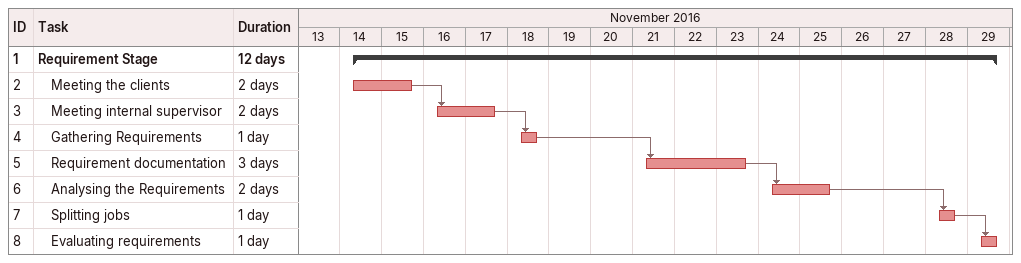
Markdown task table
| ID | Level | Task | Duration | Start | Finish | Predecessors |
|---|---|---|---|---|---|---|
| 1 | 1 | **Requirement Stage** | 12d | 2016-11-14 | 2016-11-29 |  |
| 2 | 2 | Meeting the clients | 2d | 2016-11-14 | 2016-11-15 |  |
| 3 | 2 | Meeting internal supervisor | 2d | 2016-11-16 | 2016-11-17 | 2 |
| 4 | 2 | Gathering Requirements | 1d | 2016-11-18 | 2016-11-18 | 3 |
| 5 | 2 | Requirement documentation | 3d | 2016-11-21 | 2016-11-23 | 4 |
| 6 | 2 | Analysing the Requirements | 2d | 2016-11-24 | 2016-11-25 | 5 |
| 7 | 2 | Splitting jobs | 1d | 2016-11-28 | 2016-11-28 | 6 |
| 8 | 2 | Evaluating requirements | 1d | 2016-11-29 | 2016-11-29 | 7 |
